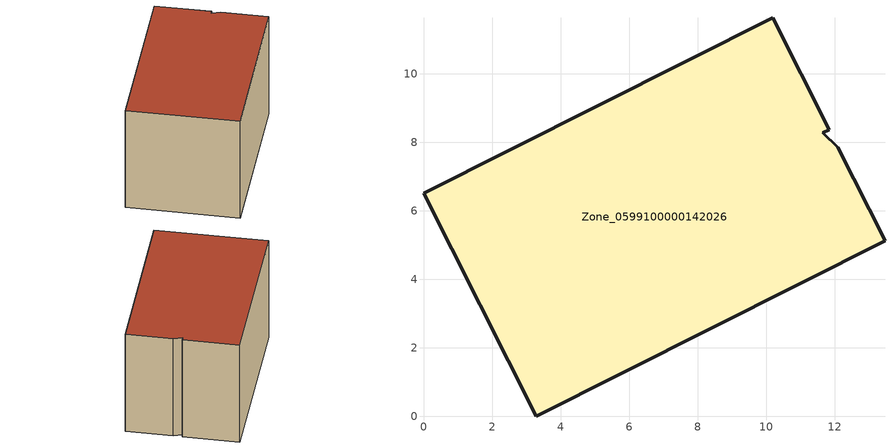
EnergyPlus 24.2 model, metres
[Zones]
Zone_0599100000142026
 floor ground (C_G): 11.84,8.37 11.66,8.28 12.09,7.86 13.47,5.12 3.29,0 0,6.52 10.19,11.64 z2.99
 wall outside (C_F): 3.29,0 13.47,5.12 12.09,7.86 11.66,8.28 11.84,8.37 10.19,11.64 0,6.52 3.29,0 z2.99:10.49
 roof outside (C_R): 11.66,8.28 11.84,8.37 10.19,11.64 0,6.52 3.29,0 13.47,5.12 12.09,7.86 z10.49
[BUILDING]
Pand.0599100000142026: North Axis=0; Terrain=City; Loads Convergence Tolerance Value=0.04; Temperature Convergence Tolerance Value=0.4; Solar Distribution=FullExterior; Maximum Number of Warmup Days=25; Minimum Number of Warmup Days=1
[Site:Location]
Rotterdam.The.Hague.AP_ZH_NLD Design_Conditions: Latitude=51.96; Longitude=4.45; Time Zone=1; Elevation=-4.5
[SITE:GROUNDTEMPERATURE:BUILDINGSURFACE]
18, 18, 18, 18, 18, 18, 18, 18, 18, 18, 18, 18
[MATERIAL] Thermal Absorptance=0.9; Solar Absorptance=0.7; Visible Absorptance=0.7
Name | Roughness | Thickness | Conductivity | Density | Specific Heat
G.D.1965 | MediumSmooth | 0.15 | 1 | 540 | 1210
F.D.1965 | Rough | 0.3 | 0.857143 | 1920 | 840
R.D.1965 | MediumRough | 0.2 | 0.08 | 1500 | 1000
[CONSTRUCTION]
C_G: G.D.1965
C_F: F.D.1965
C_R: R.D.1965
[ZONE]
Zone_0599100000142026: Type=1; Multiplier=1; Ceiling Height=Autocalculate; Volume=Autocalculate; Floor Area=autocalculate; Part of Total Floor Area=Yes
[ZONEINFILTRATION:DESIGNFLOWRATE]
Infil_Zone_0599100000142026: Zone or ZoneList or Space or SpaceList=Zone_0599100000142026; Schedule=AlwaysOn; Design Flow Rate Calculation Method=Flow/Area; Flow Rate per Floor Area=0.0042; Constant Term Coefficient=1; Temperature Term Coefficient=0; Velocity Term Coefficient=0; Velocity Squared Term Coefficient=0
[HVACTEMPLATE:ZONE:IDEALLOADSAIRSYSTEM]
Zone_0599100000142026: Maximum Heating Supply Air Temperature=50; Minimum Cooling Supply Air Temperature=13; Maximum Heating Supply Air Humidity Ratio=0.0156; Minimum Cooling Supply Air Humidity Ratio=0.0077; Heating Limit=NoLimit; Cooling Limit=NoLimit; Dehumidification Control Type=ConstantSensibleHeatRatio; Cooling Sensible Heat Ratio=0.7; Dehumidification Setpoint=60; Humidification Control Type=None; Humidification Setpoint=30; Outdoor Air Method=None; Outdoor Air Flow Rate per Person=0.00944; Outdoor Air Flow Rate per Zone Floor Area=0; Outdoor Air Flow Rate per Zone=0; Demand Controlled Ventilation Type=None; Outdoor Air Economizer Type=NoEconomizer; Heat Recovery Type=None; Sensible Heat Recovery Effectiveness=0.7; Latent Heat Recovery Effectiveness=0.65
[ZONECONTROL:THERMOSTAT]
ThermostatControl_Zone_0599100000142026: Zone or ZoneList=Zone_0599100000142026; Control Type Schedule=DualSetpointControlType; Control 1=Thermostat_Zone_0599100000142026; Temperature Difference Between Cutout And Setpoint=0
[THERMOSTATSETPOINT:DUALSETPOINT]
Thermostat_Zone_0599100000142026: Heating Setpoint Temperature Schedule=HeatingSetpoint_Zone_0599100000142026; Cooling Setpoint Temperature Schedule=CoolingSetpoint_Zone_0599100000142026
[SCHEDULE:COMPACT]
HeatingSetpoint_Zone_0599100000142026: Through: 12/31, For: AllDays, Until: 24:00, 21
CoolingSetpoint_Zone_0599100000142026: Through: 12/31, For: AllDays, Until: 24:00, 24
DualSetpointControlType: Through: 12/31, For: AllDays, Until: 24:00, 4
AlwaysOn: Through: 12/31, For: AllDays, Until: 24:00, 1
